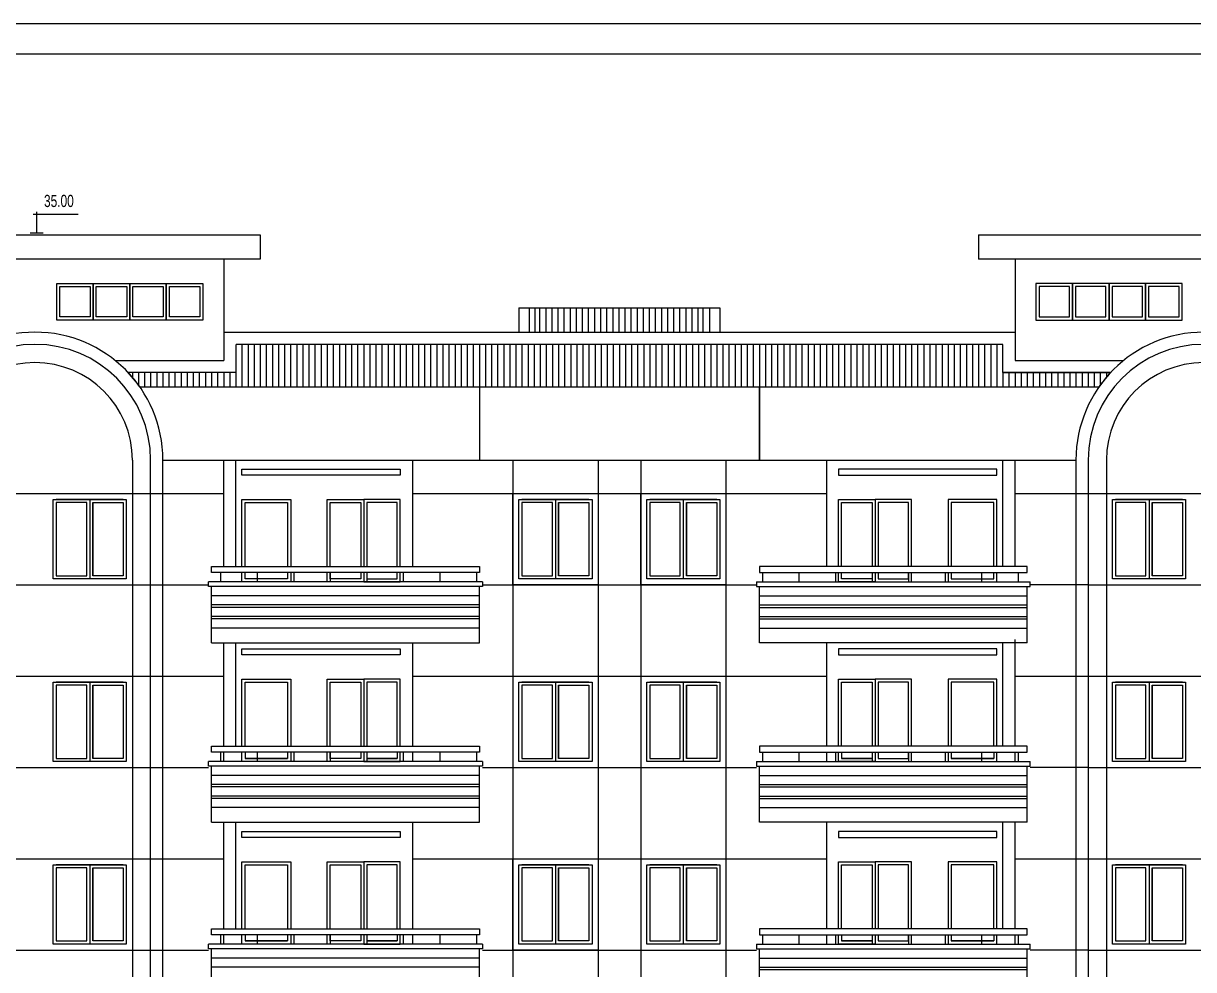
# Model space of a CAD drawing. Header units: millimetres. Extents: x 67970 to 141970, y -58804 to -6404.
# Drawn here: x 105007 to 124230, y -21946 to -6404 of the extents above; entities that cross this region are included whole.
import ezdxf

# ---------------------------------------------------------------- set-up
doc = ezdxf.new("R2010")
doc.units = ezdxf.units.MM
doc.header["$LTSCALE"] = 200
doc.header["$MEASUREMENT"] = 0
for name, color, linetype in [('BAO', 3, 'CONTINUOUS'), ('DIM', 4, 'CONTINUOUS'), ('MDUNG', 3, 'CONTINUOUS'), ('TEXT', 7, 'CONTINUOUS')]:
    doc.layers.add(name, color=color, linetype=linetype)
doc.styles.add('DIM', font='VHELVEN.TTF')

msp = doc.modelspace()

# ---------------------------------------------------------------- linework, layer by layer
at = {"layer": 'BAO', "color": 3, "linetype": 'Continuous'}
for p, q in [((113315.4, -11076.2), (113315.4, -11476.2)), ((116280, -11076.2), (116280, -11476.2))]:
    msp.add_line(p, q, dxfattribs=at)
at = {"layer": 'DIM', "color": 2, "linetype": 'Continuous'}
for p, q in [((105554.9, -10676.2), (106154.9, -10676.2)), ((105554.9, -11276.2), (105554.9, -10676.2)), ((105604.9, -10726.2), (106104.9, -10726.2)), ((105604.9, -11226.2), (105604.9, -10726.2)), ((106104.9, -10726.2), (106104.9, -11226.2)), ((106154.9, -10676.2), (106154.9, -11276.2)), ((106154.9, -10676.2), (106754.9, -10676.2)), ((106154.9, -11276.2), (106154.9, -10676.2)), ((106204.9, -10726.2), (106704.9, -10726.2)), ((106204.9, -11226.2), (106204.9, -10726.2)), ((106704.9, -10726.2), (106704.9, -11226.2)), ((106754.9, -10676.2), (107354.9, -10676.2)), ((106754.9, -11276.2), (106754.9, -10676.2)), ((106754.9, -10676.2), (106754.9, -11276.2)), ((106804.9, -10726.2), (107304.9, -10726.2)), ((106804.9, -11226.2), (106804.9, -10726.2)), ((107304.9, -10726.2), (107304.9, -11226.2)), ((107354.9, -10676.2), (107954.9, -10676.2)), ((107354.9, -11276.2), (107354.9, -10676.2)), ((107354.9, -10676.2), (107354.9, -11276.2)), ((107404.9, -10726.2), (107904.9, -10726.2)), ((107404.9, -11226.2), (107404.9, -10726.2)), ((107904.9, -10726.2), (107904.9, -11226.2)), ((107954.9, -10676.2), (107954.9, -11276.2)), ((122240.5, -10676.2), (121640.5, -10676.2)), ((121640.5, -10676.2), (121640.5, -11276.2)), ((122190.5, -10726.2), (121690.5, -10726.2)), ((121690.5, -10726.2), (121690.5, -11226.2)), ((122190.5, -11226.2), (122190.5, -10726.2)), ((122240.5, -11276.2), (122240.5, -10676.2)), ((122840.5, -10676.2), (122240.5, -10676.2)), ((122240.5, -10676.2), (122240.5, -11276.2)), ((122790.5, -10726.2), (122290.5, -10726.2)), ((122290.5, -10726.2), (122290.5, -11226.2)), ((122790.5, -11226.2), (122790.5, -10726.2)), ((123440.5, -10676.2), (122840.5, -10676.2)), ((122840.5, -10676.2), (122840.5, -11276.2)), ((122840.5, -11276.2), (122840.5, -10676.2)), ((123390.5, -10726.2), (122890.5, -10726.2)), ((122890.5, -10726.2), (122890.5, -11226.2)), ((123390.5, -11226.2), (123390.5, -10726.2)), ((123440.5, -11276.2), (123440.5, -10676.2)), ((124040.5, -10676.2), (123440.5, -10676.2)), ((123440.5, -10676.2), (123440.5, -11276.2)), ((123990.5, -10726.2), (123490.5, -10726.2)), ((123490.5, -10726.2), (123490.5, -11226.2)), ((123990.5, -11226.2), (123990.5, -10726.2)), ((124040.5, -11276.2), (124040.5, -10676.2)), ((106154.9, -11276.2), (105554.9, -11276.2)), ((106104.9, -11226.2), (105604.9, -11226.2)), ((106754.9, -11276.2), (106154.9, -11276.2)), ((106704.9, -11226.2), (106204.9, -11226.2)), ((107354.9, -11276.2), (106754.9, -11276.2)), ((107304.9, -11226.2), (106804.9, -11226.2)), ((107954.9, -11276.2), (107354.9, -11276.2)), ((107904.9, -11226.2), (107404.9, -11226.2)), ((121640.5, -11276.2), (122240.5, -11276.2)), ((121690.5, -11226.2), (122190.5, -11226.2)), ((122240.5, -11276.2), (122840.5, -11276.2)), ((122290.5, -11226.2), (122790.5, -11226.2)), ((122840.5, -11276.2), (123440.5, -11276.2)), ((122890.5, -11226.2), (123390.5, -11226.2)), ((123440.5, -11276.2), (124040.5, -11276.2)), ((123490.5, -11226.2), (123990.5, -11226.2)), ((106647.7, -14226.2), (105547.7, -14226.2)), ((106097.7, -14226.2), (106097.7, -15526.2)), ((106147.7, -14276.2), (106147.7, -15476.2)), ((114297.7, -14226.2), (113197.7, -14226.2)), ((113747.7, -14226.2), (113747.7, -15526.2)), ((113797.7, -14276.2), (113797.7, -15476.2)), ((116397.7, -14226.2), (115297.7, -14226.2)), ((115847.7, -14226.2), (115847.7, -15526.2)), ((115897.7, -14276.2), (115897.7, -15476.2)), ((124047.7, -14226.2), (122947.7, -14226.2)), ((123497.7, -14226.2), (123497.7, -15526.2)), ((123547.7, -14276.2), (123547.7, -15476.2)), ((106647.7, -17226.2), (105547.7, -17226.2)), ((106097.7, -17226.2), (106097.7, -18526.2)), ((106147.7, -17276.2), (106147.7, -18476.2)), ((113147.7, -17226.2), (114347.7, -17226.2)), ((113147.7, -18526.2), (113147.7, -17226.2)), ((114297.7, -17226.2), (113197.7, -17226.2)), ((113197.7, -17276.2), (113197.7, -18476.2)), ((113697.7, -17276.2), (113197.7, -17276.2)), ((113697.7, -18476.2), (113697.7, -17276.2)), ((113747.7, -17226.2), (113747.7, -18526.2)), ((113797.7, -17276.2), (113797.7, -18476.2)), ((113797.7, -18476.2), (113797.7, -17276.2)), ((113797.7, -17276.2), (114297.7, -17276.2)), ((114297.7, -17276.2), (114297.7, -18476.2)), ((114347.7, -17226.2), (114347.7, -18526.2)), ((115247.7, -17226.2), (116447.7, -17226.2)), ((115247.7, -18526.2), (115247.7, -17226.2)), ((116397.7, -17226.2), (115297.7, -17226.2)), ((115297.7, -17276.2), (115297.7, -18476.2)), ((115797.7, -17276.2), (115297.7, -17276.2)), ((115797.7, -18476.2), (115797.7, -17276.2)), ((115847.7, -17226.2), (115847.7, -18526.2)), ((115897.7, -17276.2), (115897.7, -18476.2)), ((116447.7, -17226.2), (116447.7, -18526.2)), ((124047.7, -17226.2), (122947.7, -17226.2)), ((123497.7, -17226.2), (123497.7, -18526.2)), ((123547.7, -17276.2), (123547.7, -18476.2)), ((114347.7, -18526.2), (113147.7, -18526.2)), ((113197.7, -18476.2), (113697.7, -18476.2)), ((114297.7, -18476.2), (113797.7, -18476.2)), ((116447.7, -18526.2), (115247.7, -18526.2)), ((115297.7, -18476.2), (115797.7, -18476.2)), ((106647.7, -20226.2), (105547.7, -20226.2)), ((106097.7, -20226.2), (106097.7, -21526.2)), ((106147.7, -20276.2), (106147.7, -21476.2)), ((114297.7, -20226.2), (113197.7, -20226.2)), ((113747.7, -20226.2), (113747.7, -21526.2)), ((113797.7, -20276.2), (113797.7, -21476.2)), ((116397.7, -20226.2), (115297.7, -20226.2)), ((115847.7, -20226.2), (115847.7, -21526.2)), ((115897.7, -20276.2), (115897.7, -21476.2)), ((124047.7, -20226.2), (122947.7, -20226.2)), ((123497.7, -20226.2), (123497.7, -21526.2)), ((123547.7, -20276.2), (123547.7, -21476.2))]:
    msp.add_line(p, q, dxfattribs=at)
at = {"layer": 'DIM', "color": 4}
for p, q in [((113411.9, -11476.2), (113411.9, -11076.2)), ((113492.8, -11476.2), (113492.8, -11076.2)), ((113592.8, -11476.2), (113592.8, -11076.2)), ((113692.8, -11476.2), (113692.8, -11076.2)), ((113792.8, -11476.2), (113792.8, -11076.2)), ((113892.8, -11476.2), (113892.8, -11076.2)), ((113992.8, -11476.2), (113992.8, -11076.2)), ((114092.8, -11476.2), (114092.8, -11076.2)), ((114192.8, -11476.2), (114192.8, -11076.2)), ((114292.8, -11476.2), (114292.8, -11076.2)), ((114392.8, -11476.2), (114392.8, -11076.2)), ((114492.8, -11476.2), (114492.8, -11076.2)), ((114592.8, -11476.2), (114592.8, -11076.2)), ((114692.8, -11476.2), (114692.8, -11076.2)), ((114792.8, -11476.2), (114792.8, -11076.2)), ((114892.8, -11476.2), (114892.8, -11076.2)), ((114992.8, -11476.2), (114992.8, -11076.2)), ((115092.8, -11476.2), (115092.8, -11076.2)), ((115192.8, -11476.2), (115192.8, -11076.2)), ((115292.8, -11476.2), (115292.8, -11076.2)), ((115392.8, -11476.2), (115392.8, -11076.2)), ((115492.8, -11476.2), (115492.8, -11076.2)), ((115592.8, -11476.2), (115592.8, -11076.2)), ((115692.8, -11476.2), (115692.8, -11076.2)), ((115792.8, -11476.2), (115792.8, -11076.2)), ((115892.8, -11476.2), (115892.8, -11076.2)), ((115992.8, -11476.2), (115992.8, -11076.2)), ((116092.8, -11476.2), (116092.8, -11076.2)), ((116173.6, -11476.2), (116173.6, -11076.2)), ((108502.7, -12376.2), (108502.7, -11676.2)), ((108602.7, -12376.2), (108602.7, -11676.2)), ((108702.7, -12376.2), (108702.7, -11676.2)), ((108802.7, -12376.2), (108802.7, -11676.2)), ((108902.7, -12376.2), (108902.7, -11676.2)), ((109002.7, -12376.2), (109002.7, -11676.2)), ((109102.7, -12376.2), (109102.7, -11676.2)), ((109202.7, -12376.2), (109202.7, -11676.2)), ((109302.7, -12376.2), (109302.7, -11676.2)), ((109402.7, -12376.2), (109402.7, -11676.2)), ((109502.7, -12376.2), (109502.7, -11676.2)), ((109602.7, -12376.2), (109602.7, -11676.2)), ((109702.7, -12376.2), (109702.7, -11676.2)), ((109802.7, -12376.2), (109802.7, -11676.2)), ((109902.7, -12376.2), (109902.7, -11676.2)), ((110002.7, -12376.2), (110002.7, -11676.2)), ((110102.7, -12376.2), (110102.7, -11676.2)), ((110202.7, -12376.2), (110202.7, -11676.2)), ((110302.7, -12376.2), (110302.7, -11676.2)), ((110402.7, -12376.2), (110402.7, -11676.2)), ((110502.7, -12376.2), (110502.7, -11676.2)), ((110602.7, -12376.2), (110602.7, -11676.2)), ((110702.7, -12376.2), (110702.7, -11676.2)), ((110802.7, -12376.2), (110802.7, -11676.2)), ((110902.7, -12376.2), (110902.7, -11676.2)), ((111002.7, -12376.2), (111002.7, -11676.2)), ((111102.7, -12376.2), (111102.7, -11676.2)), ((111202.7, -12376.2), (111202.7, -11676.2)), ((111302.7, -12376.2), (111302.7, -11676.2)), ((111402.7, -12376.2), (111402.7, -11676.2)), ((111502.7, -12376.2), (111502.7, -11676.2)), ((111602.7, -12376.2), (111602.7, -11676.2)), ((111702.7, -12376.2), (111702.7, -11676.2)), ((111802.7, -12376.2), (111802.7, -11676.2)), ((111902.7, -12376.2), (111902.7, -11676.2)), ((112002.7, -12376.2), (112002.7, -11676.2)), ((112102.7, -12376.2), (112102.7, -11676.2)), ((112202.7, -12376.2), (112202.7, -11676.2)), ((112302.7, -12376.2), (112302.7, -11676.2)), ((112402.7, -12376.2), (112402.7, -11676.2)), ((112502.7, -12376.2), (112502.7, -11676.2)), ((112602.7, -12376.2), (112602.7, -11676.2)), ((112702.7, -12376.2), (112702.7, -11676.2)), ((112802.7, -12376.2), (112802.7, -11676.2)), ((112902.7, -12376.2), (112902.7, -11676.2)), ((113002.7, -12376.2), (113002.7, -11676.2)), ((113102.7, -12376.2), (113102.7, -11676.2)), ((113202.7, -12376.2), (113202.7, -11676.2)), ((113302.7, -12376.2), (113302.7, -11676.2)), ((113402.7, -12376.2), (113402.7, -11676.2)), ((113502.7, -12376.2), (113502.7, -11676.2)), ((113602.7, -12376.2), (113602.7, -11676.2)), ((113702.7, -12376.2), (113702.7, -11676.2)), ((113802.7, -12376.2), (113802.7, -11676.2)), ((113902.7, -12376.2), (113902.7, -11676.2)), ((114002.7, -12376.2), (114002.7, -11676.2)), ((114102.7, -12376.2), (114102.7, -11676.2)), ((114202.7, -12376.2), (114202.7, -11676.2)), ((114302.7, -12376.2), (114302.7, -11676.2)), ((114402.7, -12376.2), (114402.7, -11676.2)), ((114502.7, -12376.2), (114502.7, -11676.2)), ((114602.7, -12376.2), (114602.7, -11676.2)), ((114702.7, -12376.2), (114702.7, -11676.2)), ((114802.7, -12376.2), (114802.7, -11676.2)), ((114902.7, -12376.2), (114902.7, -11676.2)), ((115002.7, -12376.2), (115002.7, -11676.2)), ((115102.7, -12376.2), (115102.7, -11676.2)), ((115202.7, -12376.2), (115202.7, -11676.2)), ((115302.7, -12376.2), (115302.7, -11676.2)), ((115402.7, -12376.2), (115402.7, -11676.2)), ((115502.7, -12376.2), (115502.7, -11676.2)), ((115602.7, -12376.2), (115602.7, -11676.2)), ((115702.7, -12376.2), (115702.7, -11676.2)), ((115802.7, -12376.2), (115802.7, -11676.2)), ((115902.7, -12376.2), (115902.7, -11676.2)), ((116002.7, -12376.2), (116002.7, -11676.2)), ((116102.7, -12376.2), (116102.7, -11676.2)), ((116202.7, -12376.2), (116202.7, -11676.2)), ((116302.7, -12376.2), (116302.7, -11676.2)), ((116402.7, -12376.2), (116402.7, -11676.2)), ((116502.7, -12376.2), (116502.7, -11676.2)), ((116602.7, -12376.2), (116602.7, -11676.2)), ((116702.7, -12376.2), (116702.7, -11676.2)), ((116802.7, -12376.2), (116802.7, -11676.2)), ((116902.7, -12376.2), (116902.7, -11676.2)), ((117002.7, -12376.2), (117002.7, -11676.2)), ((117102.7, -12376.2), (117102.7, -11676.2)), ((117202.7, -12376.2), (117202.7, -11676.2)), ((117302.7, -12376.2), (117302.7, -11676.2)), ((117402.7, -12376.2), (117402.7, -11676.2)), ((117502.7, -12376.2), (117502.7, -11676.2)), ((117602.7, -12376.2), (117602.7, -11676.2)), ((117702.7, -12376.2), (117702.7, -11676.2)), ((117802.7, -12376.2), (117802.7, -11676.2)), ((117902.7, -12376.2), (117902.7, -11676.2)), ((118002.7, -12376.2), (118002.7, -11676.2)), ((118102.7, -12376.2), (118102.7, -11676.2)), ((118202.7, -12376.2), (118202.7, -11676.2)), ((118302.7, -12376.2), (118302.7, -11676.2)), ((118402.7, -12376.2), (118402.7, -11676.2)), ((118502.7, -12376.2), (118502.7, -11676.2)), ((118602.7, -12376.2), (118602.7, -11676.2)), ((118702.7, -12376.2), (118702.7, -11676.2)), ((118802.7, -12376.2), (118802.7, -11676.2)), ((118902.7, -12376.2), (118902.7, -11676.2)), ((119002.7, -12376.2), (119002.7, -11676.2)), ((119102.7, -12376.2), (119102.7, -11676.2)), ((119202.7, -12376.2), (119202.7, -11676.2)), ((119302.7, -12376.2), (119302.7, -11676.2)), ((119402.7, -12376.2), (119402.7, -11676.2)), ((119502.7, -12376.2), (119502.7, -11676.2)), ((119602.7, -12376.2), (119602.7, -11676.2)), ((119702.7, -12376.2), (119702.7, -11676.2)), ((119802.7, -12376.2), (119802.7, -11676.2)), ((119902.7, -12376.2), (119902.7, -11676.2)), ((120002.7, -12376.2), (120002.7, -11676.2)), ((120102.7, -12376.2), (120102.7, -11676.2)), ((120202.7, -12376.2), (120202.7, -11676.2)), ((120302.7, -12376.2), (120302.7, -11676.2)), ((120402.7, -12376.2), (120402.7, -11676.2)), ((120502.7, -12376.2), (120502.7, -11676.2)), ((120602.7, -12376.2), (120602.7, -11676.2)), ((120702.7, -12376.2), (120702.7, -11676.2)), ((120802.7, -12376.2), (120802.7, -11676.2)), ((120902.7, -12376.2), (120902.7, -11676.2)), ((121002.7, -12376.2), (121002.7, -11676.2)), ((106802.7, -12221.9), (106802.7, -12140.5)), ((106902.7, -12350.1), (106902.7, -12140.5)), ((107002.7, -12376.2), (107002.7, -12140.5)), ((107102.7, -12376.2), (107102.7, -12140.5)), ((107202.7, -12376.2), (107202.7, -12140.5)), ((107302.7, -12376.2), (107302.7, -12140.5)), ((107402.7, -12376.2), (107402.7, -12140.5)), ((107502.7, -12376.2), (107502.7, -12140.5)), ((107602.7, -12376.2), (107602.7, -12140.5)), ((107702.7, -12376.2), (107702.7, -12140.5)), ((107802.7, -12376.2), (107802.7, -12140.5)), ((107902.7, -12376.2), (107902.7, -12140.5)), ((108002.7, -12376.2), (108002.7, -12140.5)), ((108102.7, -12376.2), (108102.7, -12140.5)), ((108202.7, -12376.2), (108202.7, -12140.5)), ((108302.7, -12376.2), (108302.7, -12140.5)), ((108402.7, -12376.2), (108402.7, -12140.5)), ((121102.7, -12376.2), (121102.7, -12140.5)), ((121202.7, -12376.2), (121202.7, -12140.5)), ((121302.7, -12376.2), (121302.7, -12140.5)), ((121402.7, -12376.2), (121402.7, -12140.5)), ((121502.7, -12376.2), (121502.7, -12140.5)), ((121602.7, -12376.2), (121602.7, -12140.5)), ((121702.7, -12376.2), (121702.7, -12140.5)), ((121802.7, -12376.2), (121802.7, -12140.5)), ((121902.7, -12376.2), (121902.7, -12140.5)), ((122002.7, -12376.2), (122002.7, -12140.5)), ((122102.7, -12376.2), (122102.7, -12140.5)), ((122202.7, -12376.2), (122202.7, -12140.5)), ((122302.7, -12376.2), (122302.7, -12140.5)), ((122402.7, -12376.2), (122402.7, -12140.5)), ((122502.7, -12376.2), (122502.7, -12140.5)), ((122602.7, -12376.2), (122602.7, -12140.5)), ((122702.7, -12336.5), (122702.7, -12140.5)), ((122802.7, -12210.2), (122802.7, -12140.5)), ((108597.7, -13826.2), (108597.7, -13726.2)), ((108597.7, -13726.2), (111197.7, -13726.2)), ((111197.7, -13826.2), (108597.7, -13826.2)), ((111197.7, -13726.2), (111197.7, -13826.2)), ((118397.7, -13726.2), (118397.7, -13826.2)), ((120997.7, -13726.2), (118397.7, -13726.2)), ((118397.7, -13726.2), (118397.7, -13826.2)), ((120997.7, -13726.2), (118397.7, -13726.2)), ((118397.7, -13826.2), (120997.7, -13826.2)), ((118397.7, -13826.2), (120997.7, -13826.2)), ((120997.7, -13826.2), (120997.7, -13726.2)), ((120997.7, -13826.2), (120997.7, -13726.2)), ((108597.7, -15326.2), (108597.7, -14226.2)), ((108597.7, -14226.2), (109397.7, -14226.2)), ((108647.7, -15326.2), (108647.7, -14276.2)), ((108647.7, -14276.2), (109347.7, -14276.2)), ((109347.7, -14276.2), (109347.7, -15326.2)), ((109397.7, -14226.2), (109397.7, -15326.2)), ((109997.7, -15326.2), (109997.7, -14226.2)), ((109997.7, -14226.2), (110597.7, -14226.2)), ((110047.7, -15326.2), (110047.7, -14276.2)), ((110047.7, -14276.2), (110547.7, -14276.2)), ((110547.7, -14276.2), (110547.7, -15326.2)), ((111197.7, -14226.2), (110597.7, -14226.2)), ((110597.7, -14226.2), (110597.7, -15326.2)), ((110597.7, -14226.2), (110597.7, -15326.2)), ((111147.7, -14276.2), (110647.7, -14276.2)), ((110647.7, -14276.2), (110647.7, -15326.2)), ((111147.7, -15326.2), (111147.7, -14276.2)), ((111197.7, -15326.2), (111197.7, -14226.2)), ((118397.7, -15326.2), (118397.7, -14226.2)), ((118397.7, -14226.2), (118997.7, -14226.2)), ((118397.7, -15326.2), (118397.7, -14226.2)), ((118397.7, -14226.2), (118997.7, -14226.2)), ((118447.7, -15326.2), (118447.7, -14276.2)), ((118447.7, -14276.2), (118947.7, -14276.2)), ((118447.7, -15326.2), (118447.7, -14276.2)), ((118447.7, -14276.2), (118947.7, -14276.2)), ((118947.7, -14276.2), (118947.7, -15326.2)), ((118947.7, -14276.2), (118947.7, -15326.2)), ((118997.7, -14226.2), (118997.7, -15326.2)), ((118997.7, -14226.2), (118997.7, -15326.2)), ((119597.7, -14226.2), (118997.7, -14226.2)), ((118997.7, -14226.2), (118997.7, -15326.2)), ((119597.7, -14226.2), (118997.7, -14226.2)), ((118997.7, -14226.2), (118997.7, -15326.2)), ((119547.7, -14276.2), (119047.7, -14276.2)), ((119047.7, -14276.2), (119047.7, -15326.2)), ((119547.7, -14276.2), (119047.7, -14276.2)), ((119047.7, -14276.2), (119047.7, -15326.2)), ((119547.7, -15326.2), (119547.7, -14276.2)), ((119547.7, -15326.2), (119547.7, -14276.2)), ((119597.7, -15326.2), (119597.7, -14226.2)), ((119597.7, -15326.2), (119597.7, -14226.2)), ((120997.7, -14226.2), (120197.7, -14226.2)), ((120197.7, -14226.2), (120197.7, -15326.2)), ((120997.7, -14226.2), (120197.7, -14226.2)), ((120197.7, -14226.2), (120197.7, -15326.2)), ((120947.7, -14276.2), (120247.7, -14276.2)), ((120247.7, -14276.2), (120247.7, -15326.2)), ((120947.7, -14276.2), (120247.7, -14276.2)), ((120247.7, -14276.2), (120247.7, -15326.2)), ((120947.7, -15326.2), (120947.7, -14276.2)), ((120947.7, -15326.2), (120947.7, -14276.2)), ((120997.7, -15326.2), (120997.7, -14226.2)), ((120997.7, -15326.2), (120997.7, -14226.2)), ((108097.7, -15426.2), (108097.7, -15326.2)), ((121497.7, -15426.2), (121497.7, -15326.2)), ((108247.7, -15428.2), (108247.7, -15576.2)), ((108597.7, -15576.2), (108597.7, -15426.2)), ((108647.7, -15526.2), (108647.7, -15426.2)), ((109347.7, -15526.2), (108647.7, -15526.2)), ((108847.7, -15428.2), (108847.7, -15576.2)), ((109347.7, -15426.2), (109347.7, -15526.2)), ((109397.7, -15426.2), (109397.7, -15576.2)), ((109447.7, -15428.2), (109447.7, -15576.2)), ((109997.7, -15576.2), (109997.7, -15426.2)), ((110047.7, -15526.2), (110047.7, -15426.2)), ((110047.7, -15428.2), (110047.7, -15576.2)), ((110547.7, -15526.2), (110047.7, -15526.2)), ((110547.7, -15426.2), (110547.7, -15526.2)), ((110597.7, -15426.2), (110597.7, -15576.2)), ((110597.7, -15426.2), (110597.7, -15576.2)), ((110647.7, -15426.2), (110647.7, -15526.2)), ((110647.7, -15428.2), (110647.7, -15576.2)), ((110647.7, -15526.2), (111147.7, -15526.2)), ((111147.7, -15526.2), (111147.7, -15426.2)), ((111197.7, -15576.2), (111197.7, -15426.2)), ((111247.7, -15428.2), (111247.7, -15576.2)), ((111847.7, -15428.2), (111847.7, -15576.2)), ((112447.7, -15428.2), (112447.7, -15576.2)), ((117147.7, -15428.2), (117147.7, -15576.2)), ((117747.7, -15428.2), (117747.7, -15576.2)), ((118347.7, -15428.2), (118347.7, -15576.2)), ((118397.7, -15576.2), (118397.7, -15426.2)), ((118447.7, -15526.2), (118447.7, -15426.2)), ((118947.7, -15526.2), (118447.7, -15526.2)), ((118947.7, -15426.2), (118947.7, -15526.2)), ((118947.7, -15428.2), (118947.7, -15576.2)), ((118997.7, -15426.2), (118997.7, -15576.2)), ((118997.7, -15426.2), (118997.7, -15576.2)), ((119047.7, -15426.2), (119047.7, -15526.2)), ((119047.7, -15526.2), (119547.7, -15526.2)), ((119547.7, -15526.2), (119547.7, -15426.2)), ((119547.7, -15428.2), (119547.7, -15576.2)), ((119597.7, -15576.2), (119597.7, -15426.2)), ((120147.7, -15428.2), (120147.7, -15576.2)), ((120197.7, -15426.2), (120197.7, -15576.2)), ((120247.7, -15426.2), (120247.7, -15526.2)), ((120247.7, -15526.2), (120947.7, -15526.2)), ((120747.7, -15428.2), (120747.7, -15576.2)), ((120947.7, -15526.2), (120947.7, -15426.2)), ((120997.7, -15576.2), (120997.7, -15426.2)), ((121347.7, -15428.2), (121347.7, -15576.2)), ((112547.7, -15576.2), (108047.7, -15576.2)), ((108047.7, -15656.2), (108047.7, -15576.2)), ((112547.7, -15656.2), (108047.7, -15656.2)), ((108097.7, -16576.2), (108097.7, -15656.2)), ((109397.7, -15576.2), (108597.7, -15576.2)), ((110597.7, -15576.2), (109997.7, -15576.2)), ((110597.7, -15576.2), (111197.7, -15576.2)), ((112497.7, -16576.2), (112497.7, -15656.2)), ((112547.7, -15576.2), (112547.7, -15656.2)), ((117047.7, -15576.2), (121547.7, -15576.2)), ((117047.7, -15576.2), (117047.7, -15656.2)), ((117047.7, -15656.2), (121547.7, -15656.2)), ((117097.7, -16576.2), (117097.7, -15656.2)), ((118997.7, -15576.2), (118397.7, -15576.2)), ((118997.7, -15576.2), (119597.7, -15576.2)), ((120197.7, -15576.2), (120997.7, -15576.2)), ((121497.7, -16576.2), (121497.7, -15656.2)), ((121547.7, -15656.2), (121547.7, -15576.2)), ((112497.7, -15806.2), (108097.7, -15806.2)), ((117097.7, -15806.2), (121497.7, -15806.2)), ((112497.7, -15956.2), (108097.7, -15956.2)), ((112497.7, -15996.2), (108097.7, -15996.2)), ((112497.7, -16146.2), (108097.7, -16146.2)), ((117097.7, -15956.2), (121497.7, -15956.2)), ((117097.7, -15996.2), (121497.7, -15996.2)), ((117097.7, -16146.2), (121497.7, -16146.2)), ((112497.7, -16186.2), (108097.7, -16186.2)), ((112497.7, -16336.2), (108097.7, -16336.2)), ((117097.7, -16186.2), (121497.7, -16186.2)), ((117097.7, -16336.2), (121497.7, -16336.2)), ((108097.7, -16576.2), (112497.7, -16576.2)), ((108597.7, -16776.2), (108597.7, -16676.2)), ((108597.7, -16676.2), (111197.7, -16676.2)), ((111197.7, -16676.2), (111197.7, -16776.2)), ((121497.7, -16576.2), (117097.7, -16576.2)), ((118397.7, -16676.2), (118397.7, -16776.2)), ((120997.7, -16676.2), (118397.7, -16676.2)), ((120997.7, -16776.2), (120997.7, -16676.2)), ((111197.7, -16776.2), (108597.7, -16776.2)), ((118397.7, -16776.2), (120997.7, -16776.2)), ((108597.7, -18276.2), (108597.7, -17176.2)), ((108597.7, -17176.2), (109397.7, -17176.2)), ((108647.7, -18276.2), (108647.7, -17226.2)), ((108647.7, -17226.2), (109347.7, -17226.2)), ((109347.7, -17226.2), (109347.7, -18276.2)), ((109397.7, -17176.2), (109397.7, -18276.2)), ((109997.7, -18276.2), (109997.7, -17176.2)), ((109997.7, -17176.2), (110597.7, -17176.2)), ((110047.7, -18276.2), (110047.7, -17226.2)), ((110047.7, -17226.2), (110547.7, -17226.2)), ((110547.7, -17226.2), (110547.7, -18276.2)), ((111197.7, -17176.2), (110597.7, -17176.2)), ((110597.7, -17176.2), (110597.7, -18276.2)), ((110597.7, -17176.2), (110597.7, -18276.2)), ((111147.7, -17226.2), (110647.7, -17226.2)), ((110647.7, -17226.2), (110647.7, -18276.2)), ((111147.7, -18276.2), (111147.7, -17226.2)), ((111197.7, -18276.2), (111197.7, -17176.2)), ((118397.7, -18276.2), (118397.7, -17176.2)), ((118397.7, -17176.2), (118997.7, -17176.2)), ((118447.7, -18276.2), (118447.7, -17226.2)), ((118447.7, -17226.2), (118947.7, -17226.2)), ((118947.7, -17226.2), (118947.7, -18276.2)), ((119597.7, -17176.2), (118997.7, -17176.2)), ((118997.7, -17176.2), (118997.7, -18276.2)), ((118997.7, -17176.2), (118997.7, -18276.2)), ((119547.7, -17226.2), (119047.7, -17226.2)), ((119047.7, -17226.2), (119047.7, -18276.2)), ((119547.7, -18276.2), (119547.7, -17226.2)), ((119597.7, -18276.2), (119597.7, -17176.2)), ((120997.7, -17176.2), (120197.7, -17176.2)), ((120197.7, -17176.2), (120197.7, -18276.2)), ((120947.7, -17226.2), (120247.7, -17226.2)), ((120247.7, -17226.2), (120247.7, -18276.2)), ((120947.7, -18276.2), (120947.7, -17226.2)), ((120997.7, -18276.2), (120997.7, -17176.2)), ((108097.7, -18376.2), (108097.7, -18276.2)), ((108247.7, -18378.2), (108247.7, -18526.2)), ((108597.7, -18526.2), (108597.7, -18376.2)), ((108647.7, -18376.2), (108647.7, -18476.2)), ((108847.7, -18378.2), (108847.7, -18526.2)), ((109347.7, -18376.2), (109347.7, -18476.2)), ((109397.7, -18376.2), (109397.7, -18526.2)), ((109447.7, -18378.2), (109447.7, -18526.2)), ((109997.7, -18526.2), (109997.7, -18376.2)), ((110047.7, -18476.2), (110047.7, -18376.2)), ((110047.7, -18378.2), (110047.7, -18526.2)), ((110547.7, -18376.2), (110547.7, -18476.2)), ((110597.7, -18376.2), (110597.7, -18526.2)), ((110597.7, -18376.2), (110597.7, -18526.2)), ((110647.7, -18376.2), (110647.7, -18476.2)), ((110647.7, -18378.2), (110647.7, -18526.2)), ((111147.7, -18376.2), (111147.7, -18476.2)), ((111197.7, -18526.2), (111197.7, -18376.2)), ((111247.7, -18378.2), (111247.7, -18526.2)), ((111397.7, -18376.2), (111397.7, -18526.2)), ((111847.7, -18378.2), (111847.7, -18526.2)), ((112447.7, -18378.2), (112447.7, -18526.2)), ((117147.7, -18378.2), (117147.7, -18526.2)), ((117747.7, -18378.2), (117747.7, -18526.2)), ((118197.7, -18376.2), (118197.7, -18526.2)), ((118347.7, -18378.2), (118347.7, -18526.2)), ((118397.7, -18526.2), (118397.7, -18376.2)), ((118447.7, -18376.2), (118447.7, -18476.2)), ((118947.7, -18376.2), (118947.7, -18476.2)), ((118947.7, -18378.2), (118947.7, -18526.2)), ((118997.7, -18376.2), (118997.7, -18526.2)), ((118997.7, -18376.2), (118997.7, -18526.2)), ((119047.7, -18376.2), (119047.7, -18476.2)), ((119547.7, -18476.2), (119547.7, -18376.2)), ((119547.7, -18378.2), (119547.7, -18526.2)), ((119597.7, -18526.2), (119597.7, -18376.2)), ((120147.7, -18378.2), (120147.7, -18526.2)), ((120197.7, -18376.2), (120197.7, -18526.2)), ((120247.7, -18376.2), (120247.7, -18476.2)), ((120747.7, -18378.2), (120747.7, -18526.2)), ((120947.7, -18376.2), (120947.7, -18476.2)), ((120997.7, -18526.2), (120997.7, -18376.2)), ((121347.7, -18378.2), (121347.7, -18526.2)), ((121497.7, -18376.2), (121497.7, -18276.2)), ((112547.7, -18526.2), (108047.7, -18526.2)), ((108047.7, -18606.2), (108047.7, -18526.2)), ((112547.7, -18606.2), (108047.7, -18606.2)), ((108097.7, -19526.2), (108097.7, -18606.2)), ((109397.7, -18526.2), (108597.7, -18526.2)), ((108647.7, -18476.2), (109347.7, -18476.2)), ((109347.7, -18476.2), (108647.7, -18476.2)), ((110597.7, -18526.2), (109997.7, -18526.2)), ((110547.7, -18476.2), (110047.7, -18476.2)), ((110597.7, -18526.2), (111197.7, -18526.2)), ((111147.7, -18476.2), (110647.7, -18476.2)), ((110647.7, -18476.2), (111147.7, -18476.2)), ((112497.7, -19526.2), (112497.7, -18606.2)), ((112547.7, -18526.2), (112547.7, -18606.2)), ((117047.7, -18526.2), (121547.7, -18526.2)), ((117047.7, -18526.2), (117047.7, -18606.2)), ((117047.7, -18606.2), (121547.7, -18606.2)), ((117097.7, -19526.2), (117097.7, -18606.2)), ((118997.7, -18526.2), (118397.7, -18526.2)), ((118947.7, -18476.2), (118447.7, -18476.2)), ((118447.7, -18476.2), (118947.7, -18476.2)), ((118997.7, -18526.2), (119597.7, -18526.2)), ((119047.7, -18476.2), (119547.7, -18476.2)), ((120197.7, -18526.2), (120997.7, -18526.2)), ((120247.7, -18476.2), (120947.7, -18476.2)), ((120947.7, -18476.2), (120247.7, -18476.2)), ((121497.7, -19526.2), (121497.7, -18606.2)), ((121547.7, -18606.2), (121547.7, -18526.2)), ((112497.7, -18756.2), (108097.7, -18756.2)), ((117097.7, -18756.2), (121497.7, -18756.2)), ((112497.7, -18906.2), (108097.7, -18906.2)), ((112497.7, -18946.2), (108097.7, -18946.2)), ((117097.7, -18906.2), (121497.7, -18906.2)), ((117097.7, -18946.2), (121497.7, -18946.2)), ((112497.7, -19096.2), (108097.7, -19096.2)), ((112497.7, -19136.2), (108097.7, -19136.2)), ((117097.7, -19096.2), (121497.7, -19096.2)), ((117097.7, -19136.2), (121497.7, -19136.2)), ((112497.7, -19286.2), (108097.7, -19286.2)), ((117097.7, -19286.2), (121497.7, -19286.2)), ((108097.7, -19526.2), (112497.7, -19526.2)), ((121497.7, -19526.2), (117097.7, -19526.2)), ((108097.7, -21376.2), (108097.7, -21276.2)), ((121497.7, -21376.2), (121497.7, -21276.2)), ((112547.7, -21526.2), (108047.7, -21526.2)), ((108047.7, -21606.2), (108047.7, -21526.2)), ((108247.7, -21378.2), (108247.7, -21526.2)), ((108297.7, -21526.2), (108297.7, -21376.2)), ((108847.7, -21378.2), (108847.7, -21526.2)), ((109447.7, -21378.2), (109447.7, -21526.2)), ((110047.7, -21378.2), (110047.7, -21526.2)), ((110647.7, -21378.2), (110647.7, -21526.2)), ((111247.7, -21378.2), (111247.7, -21526.2)), ((111397.7, -21376.2), (111397.7, -21526.2)), ((111847.7, -21378.2), (111847.7, -21526.2)), ((112447.7, -21378.2), (112447.7, -21526.2)), ((112547.7, -21526.2), (112547.7, -21606.2)), ((117047.7, -21526.2), (121547.7, -21526.2)), ((117047.7, -21526.2), (117047.7, -21606.2)), ((117147.7, -21378.2), (117147.7, -21526.2)), ((117747.7, -21378.2), (117747.7, -21526.2)), ((118197.7, -21376.2), (118197.7, -21526.2)), ((118347.7, -21378.2), (118347.7, -21526.2)), ((118947.7, -21378.2), (118947.7, -21526.2)), ((119547.7, -21378.2), (119547.7, -21526.2)), ((120147.7, -21378.2), (120147.7, -21526.2)), ((120747.7, -21378.2), (120747.7, -21526.2)), ((121297.7, -21526.2), (121297.7, -21376.2)), ((121347.7, -21378.2), (121347.7, -21526.2)), ((121547.7, -21606.2), (121547.7, -21526.2)), ((112547.7, -21606.2), (108047.7, -21606.2)), ((108097.7, -22526.2), (108097.7, -21606.2)), ((112497.7, -22526.2), (112497.7, -21606.2)), ((117047.7, -21606.2), (121547.7, -21606.2)), ((117097.7, -22526.2), (117097.7, -21606.2)), ((121497.7, -22526.2), (121497.7, -21606.2)), ((112497.7, -21756.2), (108097.7, -21756.2)), ((112497.7, -21906.2), (108097.7, -21906.2)), ((117097.7, -21756.2), (121497.7, -21756.2)), ((117097.7, -21906.2), (121497.7, -21906.2)), ((117097.7, -21946.2), (121497.7, -21946.2))]:
    msp.add_line(p, q, dxfattribs=at)
at = {"layer": 'DIM', "color": 2, "linetype": 'Continuous'}
for points in [[(105497.7, -14226.2), (106697.7, -14226.2), (106697.7, -15526.2), (105497.7, -15526.2)], [(105547.7, -14276.2), (105547.7, -15476.2), (106047.7, -15476.2), (106047.7, -14276.2)], [(106647.7, -14276.2), (106647.7, -15476.2), (106147.7, -15476.2), (106147.7, -14276.2)], [(113147.7, -14226.2), (114347.7, -14226.2), (114347.7, -15526.2), (113147.7, -15526.2)], [(113197.7, -14276.2), (113197.7, -15476.2), (113697.7, -15476.2), (113697.7, -14276.2)], [(114297.7, -14276.2), (114297.7, -15476.2), (113797.7, -15476.2), (113797.7, -14276.2)], [(115247.7, -14226.2), (116447.7, -14226.2), (116447.7, -15526.2), (115247.7, -15526.2)], [(115297.7, -14276.2), (115297.7, -15476.2), (115797.7, -15476.2), (115797.7, -14276.2)], [(116397.7, -14276.2), (116397.7, -15476.2), (115897.7, -15476.2), (115897.7, -14276.2)], [(122897.7, -14226.2), (124097.7, -14226.2), (124097.7, -15526.2), (122897.7, -15526.2)], [(122947.7, -14276.2), (122947.7, -15476.2), (123447.7, -15476.2), (123447.7, -14276.2)], [(124047.7, -14276.2), (124047.7, -15476.2), (123547.7, -15476.2), (123547.7, -14276.2)], [(105497.7, -17226.2), (106697.7, -17226.2), (106697.7, -18526.2), (105497.7, -18526.2)], [(105547.7, -17276.2), (105547.7, -18476.2), (106047.7, -18476.2), (106047.7, -17276.2)], [(106647.7, -17276.2), (106647.7, -18476.2), (106147.7, -18476.2), (106147.7, -17276.2)], [(116397.7, -17276.2), (116397.7, -18476.2), (115897.7, -18476.2), (115897.7, -17276.2)], [(122897.7, -17226.2), (124097.7, -17226.2), (124097.7, -18526.2), (122897.7, -18526.2)], [(122947.7, -17276.2), (122947.7, -18476.2), (123447.7, -18476.2), (123447.7, -17276.2)], [(124047.7, -17276.2), (124047.7, -18476.2), (123547.7, -18476.2), (123547.7, -17276.2)], [(105497.7, -20226.2), (106697.7, -20226.2), (106697.7, -21526.2), (105497.7, -21526.2)], [(105547.7, -20276.2), (105547.7, -21476.2), (106047.7, -21476.2), (106047.7, -20276.2)], [(106647.7, -20276.2), (106647.7, -21476.2), (106147.7, -21476.2), (106147.7, -20276.2)], [(113147.7, -20226.2), (114347.7, -20226.2), (114347.7, -21526.2), (113147.7, -21526.2)], [(113197.7, -20276.2), (113197.7, -21476.2), (113697.7, -21476.2), (113697.7, -20276.2)], [(114297.7, -20276.2), (114297.7, -21476.2), (113797.7, -21476.2), (113797.7, -20276.2)], [(115247.7, -20226.2), (116447.7, -20226.2), (116447.7, -21526.2), (115247.7, -21526.2)], [(115297.7, -20276.2), (115297.7, -21476.2), (115797.7, -21476.2), (115797.7, -20276.2)], [(116397.7, -20276.2), (116397.7, -21476.2), (115897.7, -21476.2), (115897.7, -20276.2)], [(122897.7, -20226.2), (124097.7, -20226.2), (124097.7, -21526.2), (122897.7, -21526.2)], [(122947.7, -20276.2), (122947.7, -21476.2), (123447.7, -21476.2), (123447.7, -20276.2)], [(124047.7, -20276.2), (124047.7, -21476.2), (123547.7, -21476.2), (123547.7, -20276.2)]]:
    msp.add_lwpolyline(points, close=True, dxfattribs=at)
at = {"layer": 'DIM', "color": 4}
for points in [[(108097.7, -15326.2), (112497.7, -15326.2), (112497.7, -15426.2), (108097.7, -15426.2)], [(121497.7, -15326.2), (117097.7, -15326.2), (117097.7, -15426.2), (121497.7, -15426.2)], [(108097.7, -18276.2), (112497.7, -18276.2), (112497.7, -18376.2), (108097.7, -18376.2)], [(121497.7, -18276.2), (117097.7, -18276.2), (117097.7, -18376.2), (121497.7, -18376.2)], [(108597.7, -21276.2), (108597.7, -20176.2), (109397.7, -20176.2), (109397.7, -21276.2)], [(109997.7, -21276.2), (109997.7, -20176.2), (110597.7, -20176.2), (110597.7, -21276.2)], [(111197.7, -21276.2), (111197.7, -20176.2), (110597.7, -20176.2), (110597.7, -21276.2)], [(118397.7, -21276.2), (118397.7, -20176.2), (118997.7, -20176.2), (118997.7, -21276.2)], [(119597.7, -21276.2), (119597.7, -20176.2), (118997.7, -20176.2), (118997.7, -21276.2)], [(120997.7, -21276.2), (120997.7, -20176.2), (120197.7, -20176.2), (120197.7, -21276.2)], [(108647.7, -21276.2), (108647.7, -20226.2), (109347.7, -20226.2), (109347.7, -21276.2)], [(110047.7, -21276.2), (110047.7, -20226.2), (110547.7, -20226.2), (110547.7, -21276.2)], [(111147.7, -21276.2), (111147.7, -20226.2), (110647.7, -20226.2), (110647.7, -21276.2)], [(118447.7, -21276.2), (118447.7, -20226.2), (118947.7, -20226.2), (118947.7, -21276.2)], [(119547.7, -21276.2), (119547.7, -20226.2), (119047.7, -20226.2), (119047.7, -21276.2)], [(120947.7, -21276.2), (120947.7, -20226.2), (120247.7, -20226.2), (120247.7, -21276.2)], [(108097.7, -21276.2), (112497.7, -21276.2), (112497.7, -21376.2), (108097.7, -21376.2)], [(121497.7, -21276.2), (117097.7, -21276.2), (117097.7, -21376.2), (121497.7, -21376.2)], [(108597.7, -21526.2), (108597.7, -21376.2)], [(109397.7, -21376.2), (109397.7, -21526.2), (108597.7, -21526.2)], [(109347.7, -21376.2), (109347.7, -21476.2), (108647.7, -21476.2)], [(108647.7, -21376.2), (108647.7, -21476.2), (109347.7, -21476.2)], [(109997.7, -21526.2), (109997.7, -21376.2)], [(110597.7, -21376.2), (110597.7, -21526.2), (109997.7, -21526.2)], [(110047.7, -21476.2), (110047.7, -21376.2)], [(110547.7, -21376.2), (110547.7, -21476.2), (110047.7, -21476.2)], [(110597.7, -21376.2), (110597.7, -21526.2), (111197.7, -21526.2)], [(110647.7, -21376.2), (110647.7, -21476.2), (111147.7, -21476.2)], [(111147.7, -21376.2), (111147.7, -21476.2), (110647.7, -21476.2)], [(111197.7, -21526.2), (111197.7, -21376.2)], [(118997.7, -21376.2), (118997.7, -21526.2), (118397.7, -21526.2)], [(118397.7, -21526.2), (118397.7, -21376.2)], [(118447.7, -21376.2), (118447.7, -21476.2), (118947.7, -21476.2)], [(118947.7, -21376.2), (118947.7, -21476.2), (118447.7, -21476.2)], [(118997.7, -21376.2), (118997.7, -21526.2), (119597.7, -21526.2)], [(119047.7, -21376.2), (119047.7, -21476.2), (119547.7, -21476.2)], [(119547.7, -21476.2), (119547.7, -21376.2)], [(119597.7, -21526.2), (119597.7, -21376.2)], [(120197.7, -21376.2), (120197.7, -21526.2), (120997.7, -21526.2)], [(120947.7, -21376.2), (120947.7, -21476.2), (120247.7, -21476.2)], [(120247.7, -21376.2), (120247.7, -21476.2), (120947.7, -21476.2)], [(120997.7, -21526.2), (120997.7, -21376.2)]]:
    msp.add_lwpolyline(points, dxfattribs=at)
for points in [[(111197.7, -19676.2), (111197.7, -19776.2), (108597.7, -19776.2), (108597.7, -19676.2)], [(118397.7, -19676.2), (118397.7, -19776.2), (120997.7, -19776.2), (120997.7, -19676.2)]]:
    msp.add_lwpolyline(points, close=True, dxfattribs=at)
for centre, start, end in [((105197.7, -13576.2), 34.8499, 43.13137), ((124397.7, -13576.2), 136.86863, 145.1501)]:
    msp.add_arc(centre, 2100, start, end, dxfattribs=at)
at = {"layer": 'MDUNG', "color": 3}
for p, q in [((101497.7, -9876.2), (108897.7, -9876.2)), ((101497.7, -9876.2), (108897.7, -9876.2)), ((108897.7, -9876.2), (108897.7, -10276.2)), ((120697.7, -9876.2), (128097.7, -9876.2)), ((120697.7, -9876.2), (120697.7, -10276.2)), ((120697.7, -9876.2), (128097.7, -9876.2)), ((108897.7, -10276.2), (101497.7, -10276.2)), ((108297.7, -10276.2), (108297.7, -11940.5)), ((128097.7, -10276.2), (120697.7, -10276.2)), ((121297.7, -10276.2), (121297.7, -11940.5)), ((113147.7, -11076.2), (116447.7, -11076.2)), ((113147.7, -11076.2), (113147.7, -11476.2)), ((116447.7, -11076.2), (116447.7, -11476.2)), ((108297.7, -11476.2), (121297.7, -11476.2)), ((111397.7, -11676.2), (108502.7, -11676.2)), ((121097.7, -11676.2), (108502.7, -11676.2)), ((121097.7, -11676.2), (111397.7, -11676.2)), ((121097.7, -12140.5), (121097.7, -11676.2)), ((106514.7, -11940.5), (108297.7, -11940.5)), ((121297.7, -11940.5), (123080.7, -11940.5)), ((108497.7, -12140.5), (106730.3, -12140.5)), ((121097.7, -12140.5), (122865.2, -12140.5)), ((122865.2, -12140.5), (121097.7, -12140.5)), ((106921.1, -12376.2), (122674.3, -12376.2)), ((106921.1, -12376.2), (122674.3, -12376.2)), ((112497.7, -12376.2), (112497.7, -13576.2)), ((117097.7, -13576.2), (117097.7, -12376.2)), ((117097.7, -12376.2), (117097.7, -13576.2)), ((106797.7, -13576.2), (106797.7, -14126.2)), ((107097.7, -16726.2), (107097.7, -13576.2)), ((107297.7, -13576.2), (122297.7, -13576.2)), ((107297.7, -16726.2), (107297.7, -13576.2)), ((108497.7, -15326.2), (108497.7, -13576.2)), ((111397.7, -13576.2), (111397.7, -15326.2)), ((113047.7, -13576.2), (113047.7, -45076.2)), ((114447.7, -13576.2), (114447.7, -45076.2)), ((115147.7, -13576.2), (115147.7, -45076.2)), ((116547.7, -13576.2), (116547.7, -45076.2)), ((118197.7, -13576.2), (118197.7, -15326.2)), ((118197.7, -13576.2), (118197.7, -15326.2)), ((121097.7, -15326.2), (121097.7, -13576.2)), ((121097.7, -15326.2), (121097.7, -13576.2)), ((122297.7, -13576.2), (122297.7, -16726.2)), ((122497.7, -13576.2), (122497.7, -16726.2)), ((122497.7, -13576.2), (122497.7, -16726.2)), ((122797.7, -13576.2), (122797.7, -14126.2)), ((103297.7, -14126.2), (107097.7, -14126.2)), ((106797.7, -14126.2), (106797.7, -40863.3)), ((107097.7, -14126.2), (108297.7, -14126.2)), ((107297.7, -14126.2), (108297.7, -14126.2)), ((111397.7, -14126.2), (118197.7, -14126.2)), ((111397.7, -14126.2), (118197.7, -14126.2)), ((111397.7, -14126.2), (118197.7, -14126.2)), ((121297.7, -14126.2), (122497.7, -14126.2)), ((122497.7, -14126.2), (126297.7, -14126.2)), ((122797.7, -14126.2), (122797.7, -40863.3)), ((103297.7, -15626.2), (107097.7, -15626.2)), ((107097.7, -15626.2), (108047.7, -15626.2)), ((107097.7, -15626.2), (108047.7, -15626.2)), ((112547.7, -15626.2), (117047.7, -15626.2)), ((122497.7, -15626.2), (121547.7, -15626.2)), ((122497.7, -15626.2), (126297.7, -15626.2)), ((107097.7, -19726.2), (107097.7, -16576.2)), ((107297.7, -19726.2), (107297.7, -16576.2)), ((108497.7, -18276.2), (108497.7, -16576.2)), ((111397.7, -16576.2), (111397.7, -18276.2)), ((118197.7, -16576.2), (118197.7, -18276.2)), ((121097.7, -18276.2), (121097.7, -16576.2)), ((122297.7, -16576.2), (122297.7, -19726.2)), ((122497.7, -16576.2), (122497.7, -19726.2)), ((122497.7, -16576.2), (122497.7, -19726.2)), ((103297.7, -17126.2), (107097.7, -17126.2)), ((107097.7, -17126.2), (108297.7, -17126.2)), ((107097.7, -17126.2), (108297.7, -17126.2)), ((111397.7, -17126.2), (118197.7, -17126.2)), ((111397.7, -17126.2), (118197.7, -17126.2)), ((114697.7, -17126.2), (118197.7, -17126.2)), ((121297.7, -17126.2), (122497.7, -17126.2)), ((122497.7, -17126.2), (126297.7, -17126.2)), ((103297.7, -18626.2), (107097.7, -18626.2)), ((107097.7, -18626.2), (108047.7, -18626.2)), ((112547.7, -18626.2), (117047.7, -18626.2)), ((122497.7, -18626.2), (121547.7, -18626.2)), ((122497.7, -18626.2), (126297.7, -18626.2)), ((107097.7, -22726.2), (107097.7, -19576.2)), ((107297.7, -22726.2), (107297.7, -19576.2)), ((108497.7, -21276.2), (108497.7, -19526.2)), ((111397.7, -19526.2), (111397.7, -21276.2)), ((118197.7, -19526.2), (118197.7, -21276.2)), ((121097.7, -21276.2), (121097.7, -19526.2)), ((122297.7, -19576.2), (122297.7, -22726.2)), ((122497.7, -19576.2), (122497.7, -22726.2)), ((122497.7, -19576.2), (122497.7, -22726.2)), ((103297.7, -20126.2), (107097.7, -20126.2)), ((107097.7, -20126.2), (108297.7, -20126.2)), ((107097.7, -20126.2), (108297.7, -20126.2)), ((111397.7, -20126.2), (118197.7, -20126.2)), ((111397.7, -20126.2), (118197.7, -20126.2)), ((114697.7, -20126.2), (118197.7, -20126.2)), ((121297.7, -20126.2), (122497.7, -20126.2)), ((122497.7, -20126.2), (126297.7, -20126.2)), ((103297.7, -21626.2), (107097.7, -21626.2)), ((107097.7, -21626.2), (108047.7, -21626.2)), ((112547.7, -21626.2), (117047.7, -21626.2)), ((122497.7, -21626.2), (121547.7, -21626.2)), ((122497.7, -21626.2), (126297.7, -21626.2))]:
    msp.add_line(p, q, dxfattribs=at)
at = {"layer": 'MDUNG'}
for p, q in [((108297.7, -15326.2), (108297.7, -13576.2)), ((121297.7, -15326.2), (121297.7, -13576.2)), ((121297.7, -15326.2), (121297.7, -13576.2)), ((121297.7, -18276.2), (121297.7, -16526.2)), ((108297.7, -18276.2), (108297.7, -16576.2)), ((108297.7, -18526.2), (108297.7, -18376.2)), ((121297.7, -18526.2), (121297.7, -18376.2)), ((108297.7, -21276.2), (108297.7, -19526.2)), ((121297.7, -21276.2), (121297.7, -19526.2))]:
    msp.add_line(p, q, dxfattribs=at)
at = {"layer": 'MDUNG', "color": 3}
for points in [[(141969.7, -58804.3), (67969.7, -58804.3), (67969.7, -6404.3), (141969.7, -6404.3)], [(141469.7, -58304.3), (68469.7, -58304.3), (68469.7, -6904.3), (141469.7, -6904.3)], [(113047.7, -14126.2), (114447.7, -14126.2), (114447.7, -15626.2), (113047.7, -15626.2)], [(115147.7, -14126.2), (116547.7, -14126.2), (116547.7, -15626.2), (115147.7, -15626.2)], [(113047.7, -20126.2), (114447.7, -20126.2), (114447.7, -21626.2), (113047.7, -21626.2)]]:
    msp.add_lwpolyline(points, close=True, dxfattribs=at)
for centre, radius in [((105197.7, -13576.2), 2100), ((124397.7, -13576.2), 2100), ((105197.7, -13576.2), 1900), ((124397.7, -13576.2), 1900), ((105197.7, -13576.2), 1600), ((124397.7, -13576.2), 1600)]:
    msp.add_arc(centre, radius, 0, 180, dxfattribs=at)
at = {"layer": 'TEXT'}
for p, q in [((105169.6, -9540), (105907.4, -9540)), ((105225.4, -9692), (105225.4, -9501.6)), ((105225.4, -9842), (105225.4, -9692)), ((105116.8, -9842), (105333.9, -9842)), ((105116.8, -9876.6), (105333.9, -9876.6))]:
    msp.add_line(p, q, dxfattribs=at)

# ---------------------------------------------------------------- texts
at = {"layer": 'TEXT', "color": 7, "style": 'DIM', "width": 0.7}
msp.add_attdef('35.00', (105345.6, -9420.5), '', height=200, dxfattribs=at)

doc.saveas('drawing.dxf')
